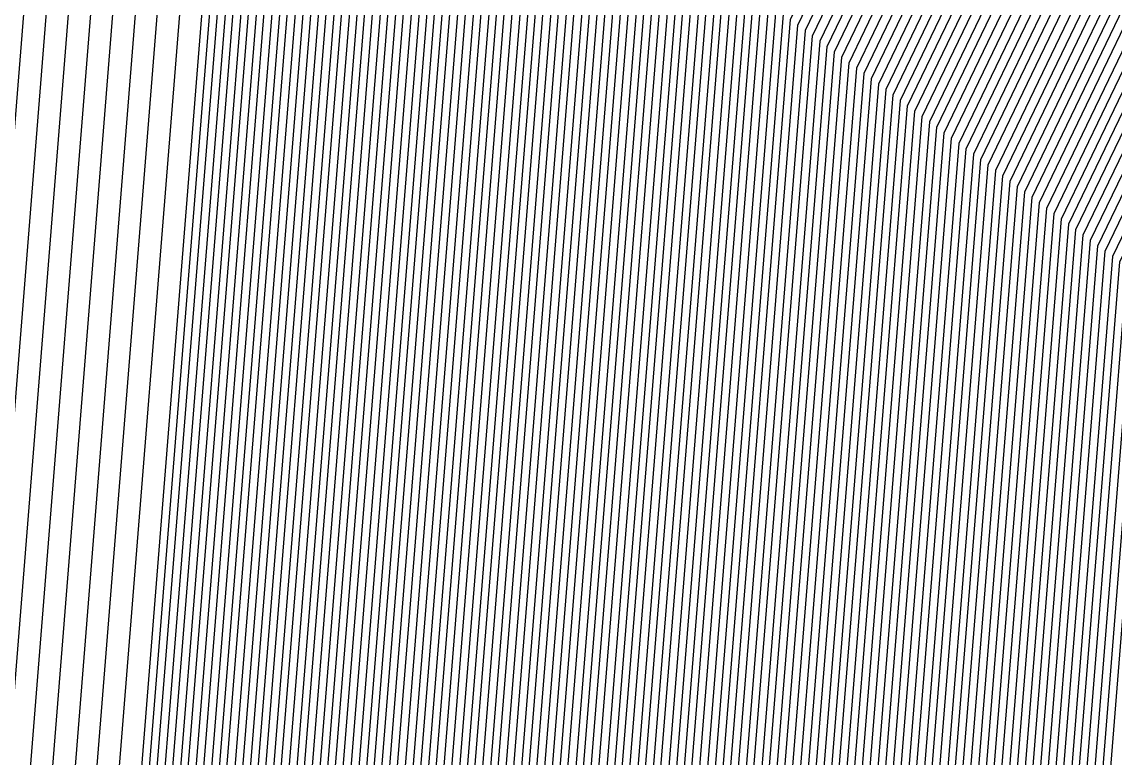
# Model space of a CAD drawing. Extents: x 7084 to 11035, y 13750 to 16729.
# Drawn here: x 8542.6 to 8625.9, y 15114.7 to 15170.8 of the extents above; entities that cross this region are included whole.
import ezdxf

# ---------------------------------------------------------------- set-up
doc = ezdxf.new("R2010")
doc.units = 0
doc.layers.add('Default', color=7, linetype='Continuous')

msp = doc.modelspace()

# ---------------------------------------------------------------- linework, layer by layer
at = {"layer": 'Default'}
for points in [[(8547.923, 15087.875), (8557.091, 15202.47), (8558.189, 15203.045), (8558.354, 15203.035), (8622.527, 15335.965), (8622.975, 15336.034), (8677.981, 15413.958), (8678.314, 15413.797), (8755.978, 15393.547), (8839.286, 15445.614), (8753.946, 15549.019), (8705.817, 15501.887), (8705.483, 15502.048), (8753.613, 15549.18), (8754.099, 15550.17), (8857.234, 15623.511), (9031.418, 15664.765), (9031.768, 15665.327), (9032.816, 15664.603), (9252.838, 15657.727), (9376.6, 15614.181), (9502.655, 15566.051), (9504.065, 15566.426), (9850.141, 15472.458)], [(8575.409, 14943.072), (8560.589, 15082.801), (8562.575, 15087.314), (8571.044, 15193.17), (8573.391, 15198.044), (8574.113, 15200.21), (8575.196, 15205.987), (8634.475, 15328.78), (8635.197, 15330.946), (8636.318, 15334.083), (8687.128, 15406.065), (8758.869, 15387.359), (8846.979, 15442.428), (8768.148, 15537.947), (8863.418, 15605.694), (9024.319, 15643.802), (9036.053, 15644.705), (9239.295, 15638.354), (9255.001, 15639.798), (9369.325, 15599.573), (9379.435, 15605.35), (9495.876, 15560.89), (9506.708, 15556.919), (9826.391, 15470.117)], [(8569.074, 15087.314), (8577.182, 15188.657), (8580.702, 15195.968), (8581.785, 15199.217), (8583.41, 15207.883), (8640.162, 15325.44), (8641.245, 15328.689), (8642.926, 15333.396), (8691.57, 15402.308), (8760.252, 15384.4), (8850.659, 15440.904), (8775.189, 15532.35), (8866.397, 15597.21), (9020.437, 15633.693), (9038.039, 15635.047), (9232.616, 15628.966), (9256.175, 15631.132), (9365.624, 15592.622), (9380.789, 15601.288), (9492.265, 15558.724), (9508.513, 15552.767), (9814.567, 15469.666)], [(8569.665, 15087.314), (8577.74, 15188.246), (8581.367, 15195.779), (8582.483, 15199.127), (8584.157, 15208.055), (8640.679, 15325.136), (8641.795, 15328.484), (8643.526, 15333.333), (8691.974, 15401.967), (8760.378, 15384.131), (8850.994, 15440.765), (8775.829, 15531.842), (8866.668, 15596.438), (9020.084, 15632.774), (9038.219, 15634.169), (9232.009, 15628.113), (9256.282, 15630.345), (9365.288, 15591.991), (9380.912, 15600.919), (9491.937, 15558.527), (9508.677, 15552.389), (9813.492, 15469.625)], [(8569.099, 15079.314), (8572.619, 15087.314), (8580.53, 15186.195), (8584.69, 15194.836), (8585.97, 15198.676), (8587.89, 15208.917), (8643.263, 15323.618), (8644.543, 15327.459), (8646.53, 15333.02), (8693.993, 15400.259), (8761.007, 15382.786), (8852.666, 15440.073), (8779.029, 15529.298), (8868.022, 15592.581), (9018.32, 15628.178), (9039.122, 15629.779), (9228.973, 15623.846), (9256.815, 15626.406), (9363.606, 15588.831), (9381.527, 15599.072), (9490.296, 15557.542), (9509.498, 15550.502), (9808.117, 15469.42)], [(8587.62, 15071.723), (8594.48, 15087.314), (8601.176, 15171.014), (8609.283, 15187.852), (8611.778, 15195.336), (8615.519, 15215.293), (8662.391, 15312.384), (8664.886, 15319.868), (8668.757, 15330.707), (8708.933, 15387.622), (8765.658, 15372.832), (8865.043, 15434.947), (8802.711, 15510.474), (8878.041, 15564.041), (9005.265, 15594.173), (9045.801, 15597.292), (9206.505, 15592.27), (9260.762, 15597.259), (9351.158, 15565.453), (9386.082, 15585.409), (9478.151, 15550.256), (9515.57, 15536.535), (9768.343, 15467.902)], [(8609.972, 14969.314), (8599.633, 15066.8), (8608.659, 15087.314), (8614.567, 15161.167), (8625.235, 15183.323), (8628.517, 15193.17), (8633.441, 15219.428), (8674.798, 15305.098), (8678.081, 15314.945), (8683.174, 15329.206), (8718.623, 15379.426), (8768.675, 15366.375), (8873.071, 15431.622), (8818.073, 15498.263), (8884.54, 15545.529), (8996.796, 15572.116), (9050.134, 15576.219), (9191.931, 15571.788), (9263.322, 15578.352), (9343.083, 15550.288), (9389.036, 15576.547), (9470.274, 15545.529), (9519.509, 15527.476), (9742.544, 15466.917)], [(8611.613, 15087.314), (8617.357, 15159.115), (8628.558, 15182.379), (8632.005, 15192.718), (8637.175, 15220.29), (8677.383, 15303.579), (8680.83, 15313.919), (8686.178, 15328.893), (8720.642, 15377.718), (8769.304, 15365.03), (8874.744, 15430.929), (8821.273, 15495.72), (8885.894, 15541.672), (8995.032, 15567.521), (9051.037, 15571.829), (9188.895, 15567.521), (9263.856, 15574.414), (9341.401, 15547.129), (9389.651, 15574.701), (9468.633, 15544.544), (9520.329, 15525.589), (9737.169, 15466.712)], [(8612.204, 15087.314), (8617.915, 15158.705), (8629.223, 15182.19), (8632.702, 15192.628), (8637.921, 15220.462), (8677.9, 15303.276), (8681.38, 15313.714), (8686.778, 15328.831), (8721.046, 15377.376), (8769.43, 15364.761), (8875.078, 15430.791), (8821.913, 15495.211), (8886.165, 15540.901), (8994.679, 15566.602), (9051.217, 15570.951), (9188.288, 15566.667), (9263.962, 15573.626), (9341.064, 15546.497), (9389.774, 15574.332), (9468.304, 15544.347), (9520.494, 15525.211), (9736.094, 15466.671)], [(8617.522, 15087.314), (8622.937, 15155.013), (8635.205, 15180.492), (8638.98, 15191.816), (8644.642, 15222.013), (8682.553, 15300.543), (8686.328, 15311.867), (8692.185, 15328.268), (8724.68, 15374.303), (8770.561, 15362.339), (8878.089, 15429.544), (8827.673, 15490.632), (8888.602, 15533.959), (8991.503, 15558.33), (9052.842, 15563.049), (9182.823, 15558.987), (9264.922, 15566.536), (9338.036, 15540.811), (9390.882, 15571.008), (9465.35, 15542.575), (9521.971, 15521.814), (9726.419, 15466.302)], [(8618.112, 15087.314), (8623.495, 15154.602), (8635.87, 15180.303), (8639.677, 15191.726), (8645.389, 15222.186), (8683.07, 15300.24), (8686.877, 15311.662), (8692.786, 15328.205), (8725.084, 15373.961), (8770.687, 15362.07), (8878.423, 15429.406), (8828.314, 15490.123), (8888.873, 15533.187), (8991.15, 15557.411), (9053.023, 15562.171), (9182.216, 15558.133), (9265.029, 15565.748), (9337.7, 15540.179), (9391.005, 15570.639), (9465.022, 15542.378), (9522.135, 15521.437), (9725.344, 15466.261)], [(8608.142, 15063.312), (8618.703, 15087.314), (8624.053, 15154.192), (8636.535, 15180.114), (8640.375, 15191.635), (8646.135, 15222.358), (8683.587, 15299.936), (8687.427, 15311.457), (8693.386, 15328.143), (8725.488, 15373.62), (8770.813, 15361.801), (8878.758, 15429.267), (8828.954, 15489.614), (8889.144, 15532.416), (8990.798, 15556.492), (9053.203, 15561.293), (9181.608, 15557.28), (9265.136, 15564.96), (9337.364, 15539.547), (9391.128, 15570.27), (9464.694, 15542.181), (9522.299, 15521.059), (9724.269, 15466.219)], [(8619.278, 14976.379), (8610.145, 15062.492), (8621.067, 15087.314), (8626.285, 15152.551), (8639.193, 15179.359), (8643.165, 15191.274), (8649.122, 15223.047), (8685.655, 15298.722), (8689.626, 15310.637), (8695.789, 15327.893), (8727.103, 15372.253), (8771.315, 15360.725), (8880.096, 15428.713), (8831.514, 15487.579), (8890.227, 15529.331), (8989.386, 15552.816), (9053.925, 15557.78), (9179.179, 15553.866), (9265.562, 15561.809), (9336.018, 15537.02), (9391.621, 15568.793), (9463.381, 15541.393), (9522.955, 15519.549), (9719.97, 15466.055)], [(9689.788, 14711.896), (9475.878, 14639.842), (9189.914, 14644.346), (9186.119, 14640.448), (9172.537, 14642.646), (9171.638, 14649.243), (8944.218, 14687.522), (8773.09, 14692.025), (8633.485, 14692.025), (8550.173, 14719.045), (8538.588, 14723.643), (8516.071, 14793.445), (8556.602, 14930.798), (8540.84, 15079.409), (8536.346, 15091.802), (8545.353, 15204.387), (8554.141, 15208.984), (8555.459, 15208.905), (8618.506, 15339.503)], [(8619.081, 15338.998), (8555.873, 15208.067), (8554.719, 15208.136), (8547.03, 15204.113), (8538, 15091.241), (8541.932, 15080.397), (8557.734, 14931.407), (8517.1, 14793.704), (8539.675, 14723.723), (8549.811, 14719.7), (8633.336, 14692.611), (8773.297, 14692.611), (8944.861, 14688.096), (9172.862, 14649.72), (9173.648, 14643.948), (9185.532, 14642.024), (9188.853, 14645.435)], [(8619.655, 15338.492), (8556.286, 15207.228), (8555.298, 15207.287), (8548.707, 15203.839), (8539.654, 15090.68), (8543.024, 15081.385), (8558.866, 14932.016), (8518.129, 14793.962), (8540.761, 14723.804), (8549.449, 14720.356), (8633.187, 14693.198), (8773.504, 14693.198), (8945.505, 14688.671), (9174.086, 14650.197), (9174.76, 14645.25), (9184.946, 14643.601), (9187.792, 14646.524), (9475.215, 14641.998), (9690.217, 14714.42)], [(8620.23, 15337.987), (8556.7, 15206.389), (8555.876, 15206.439), (8550.383, 15203.565), (8541.308, 15090.119), (8544.116, 15082.373), (8559.999, 14932.625), (8519.158, 14794.221), (8541.848, 14723.884), (8549.088, 14721.011), (8633.038, 14693.784), (8773.711, 14693.784), (8946.148, 14689.246), (9175.309, 14650.675), (9175.871, 14646.552), (9184.36, 14645.178)], [(9690.646, 14716.943), (9474.553, 14644.154), (9185.671, 14648.703), (9183.773, 14646.754), (9176.982, 14647.854), (9176.533, 14651.152), (8946.792, 14689.821), (8773.918, 14694.37), (8632.889, 14694.37), (8548.726, 14721.666), (8542.934, 14723.965), (8520.187, 14794.48), (8561.131, 14933.234), (8545.209, 15083.362), (8542.962, 15089.558), (8552.06, 15203.291), (8556.454, 15205.59), (8557.113, 15205.551), (8620.804, 15337.481)], [(8621.378, 15336.976), (8557.527, 15204.712), (8557.033, 15204.742), (8553.737, 15203.018), (8544.616, 15088.997), (8546.301, 15084.35), (8562.264, 14933.843), (8521.216, 14794.738), (8544.02, 14724.046), (8548.364, 14722.322), (8632.739, 14694.957), (8774.125, 14694.957), (8947.436, 14690.396), (9177.757, 14651.629), (9178.094, 14649.155), (9183.187, 14648.331), (9184.61, 14649.792), (9474.222, 14645.232), (9690.86, 14718.205)], [(9178.98, 14652.106), (8948.079, 14690.971), (8774.332, 14695.543), (8632.59, 14695.543), (8548.003, 14722.977), (8545.107, 14724.126), (8522.245, 14794.997), (8563.396, 14934.452), (8547.393, 15085.338), (8546.269, 15088.436), (8555.414, 15202.744), (8557.611, 15203.893), (8557.941, 15203.873), (8621.953, 15336.47)], [(8549.577, 15087.314), (8558.768, 15202.196), (8623.102, 15335.459), (8558.768, 15202.196)], [(8775.123, 14696.888), (8774.729, 14697.151), (8632.784, 14697.151), (8632.596, 14697.421), (8577.649, 14878.287), (8577.551, 14878.582), (8566.104, 14935.818), (8566.104, 14936.007), (8550.078, 15087.109), (8550.168, 15087.314), (8559.326, 15201.786), (8559.432, 15202.007), (8559.465, 15202.106), (8559.514, 15202.369), (8623.619, 15335.156)], [(8948.874, 14692.498), (8775.501, 14697.06), (8774.713, 14697.586), (8633.277, 14697.586), (8632.899, 14698.127), (8578.15, 14878.344), (8577.953, 14878.935), (8566.547, 14935.966), (8566.547, 14936.343), (8550.578, 15086.904), (8550.759, 15087.314), (8559.884, 15201.376), (8560.097, 15201.819), (8560.163, 15202.016), (8560.261, 15202.541), (8624.136, 15334.852)], [(8624.653, 15334.548), (8561.008, 15202.713), (8560.86, 15201.925), (8560.762, 15201.63), (8560.442, 15200.965), (8551.35, 15087.314), (8551.079, 15086.699), (8566.99, 14936.679), (8566.99, 14936.113), (8578.355, 14879.288), (8578.65, 14878.402), (8633.203, 14698.833), (8633.769, 14698.02), (8774.696, 14698.02), (8775.878, 14697.233), (8948.628, 14692.687), (8949.76, 14692.761), (9179.335, 14654.119)], [(8948.382, 14692.875), (8776.256, 14697.405), (8774.68, 14698.455), (8634.262, 14698.455), (8633.507, 14699.539), (8579.151, 14878.459), (8578.757, 14879.641), (8567.433, 14936.261), (8567.433, 14937.016), (8551.579, 15086.494), (8551.94, 15087.314), (8561, 15200.555), (8561.426, 15201.441), (8561.558, 15201.835), (8561.755, 15202.885), (8625.169, 15334.245)], [(8625.686, 15333.941), (8562.501, 15203.058), (8562.255, 15201.745), (8562.091, 15201.253), (8561.558, 15200.145), (8552.531, 15087.314), (8552.08, 15086.289), (8567.876, 14937.352), (8567.876, 14936.409), (8579.159, 14879.993), (8579.652, 14878.516), (8633.81, 14700.244), (8634.754, 14698.89), (8774.664, 14698.89), (8776.633, 14697.577), (8948.135, 14693.064), (8950.023, 14693.187)], [(8947.889, 14693.253), (8777.011, 14697.75), (8774.647, 14699.325), (8635.246, 14699.325), (8634.114, 14700.95), (8580.152, 14878.574), (8579.561, 14880.346), (8568.319, 14936.556), (8568.319, 14937.689), (8552.581, 15086.083), (8553.122, 15087.314), (8562.116, 15199.734), (8562.756, 15201.064), (8562.953, 15201.655), (8563.248, 15203.23), (8626.203, 15333.638)], [(8947.397, 14693.63), (8777.765, 14698.094), (8774.614, 14700.195), (8636.231, 14700.195), (8634.721, 14702.361), (8581.153, 14878.689), (8580.365, 14881.052), (8569.206, 14936.852), (8569.206, 14938.362), (8553.582, 15085.673), (8554.304, 15087.314), (8563.232, 15198.914), (8564.085, 15200.686), (8564.348, 15201.474), (8564.742, 15203.575), (8627.237, 15333.03)], [(8627.754, 15332.727), (8565.488, 15203.747), (8565.045, 15201.384), (8564.75, 15200.498), (8563.79, 15198.504), (8554.895, 15087.314), (8554.082, 15085.468), (8569.649, 14938.698), (8569.649, 14936.999), (8580.768, 14881.405), (8581.654, 14878.746), (8635.025, 14703.067), (8636.723, 14700.63), (8774.598, 14700.63), (8778.143, 14698.267), (8947.151, 14693.819), (8950.548, 14694.041)], [(8628.271, 15332.423), (8566.235, 15203.919), (8565.743, 15201.294), (8565.414, 15200.309), (8564.348, 15198.093), (8555.485, 15087.314), (8554.583, 15085.263), (8570.092, 14939.035), (8570.092, 14937.147), (8581.17, 14881.758), (8582.154, 14878.804), (8635.328, 14703.773), (8637.216, 14701.065), (8774.582, 14701.065), (8778.52, 14698.439), (8946.905, 14694.008)], [(8946.658, 14694.197), (8778.898, 14698.611), (8774.565, 14701.5), (8637.708, 14701.5), (8635.632, 14704.478), (8582.655, 14878.861), (8581.572, 14882.111), (8570.535, 14937.295), (8570.535, 14939.371), (8555.083, 15085.058), (8556.076, 15087.314), (8564.906, 15197.683), (8566.079, 15200.12), (8566.44, 15201.203), (8566.982, 15204.092), (8628.788, 15332.119)], [(8629.305, 15331.816), (8567.728, 15204.264), (8567.138, 15201.113), (8566.744, 15199.931), (8565.464, 15197.273), (8556.667, 15087.314), (8555.584, 15084.853), (8570.978, 14939.707), (8570.978, 14937.443), (8581.974, 14882.463), (8583.155, 14878.918), (8635.936, 14705.184), (8638.2, 14701.935), (8774.549, 14701.935), (8779.275, 14698.784), (8946.412, 14694.385)], [(8629.822, 15331.512), (8568.475, 15204.436), (8567.835, 15201.023), (8567.408, 15199.743), (8566.022, 15196.862), (8557.258, 15087.314), (8556.084, 15084.647), (8571.421, 14940.044), (8571.421, 14937.59), (8582.376, 14882.816), (8583.656, 14878.976), (8636.239, 14705.89), (8638.693, 14702.37)], [(8630.339, 15331.209), (8569.222, 15204.609), (8568.533, 15200.933), (8568.073, 15199.554), (8566.58, 15196.452), (8557.849, 15087.314), (8556.585, 15084.442), (8571.864, 14940.38), (8571.864, 14937.738), (8582.778, 14883.169), (8584.157, 14879.033), (8636.543, 14706.596), (8639.185, 14702.804), (8774.516, 14702.804), (8780.03, 14699.128), (8945.92, 14694.763), (8951.204, 14695.107), (9171.663, 14658.001), (9177.062, 14661.102), (9181.543, 14660.987), (9185.908, 14659.149), (9188.665, 14659.034)], [(8945.427, 14695.14), (8780.785, 14699.473), (8774.483, 14703.674), (8640.17, 14703.674), (8637.15, 14708.007), (8585.158, 14879.148), (8583.582, 14883.875), (8572.75, 14938.033), (8572.75, 14941.053), (8557.586, 15084.032), (8559.03, 15087.314), (8567.696, 15195.632), (8569.402, 15199.176), (8569.928, 15200.752), (8570.715, 15204.953), (8631.373, 15330.601)], [(8631.89, 15330.298), (8571.462, 15205.126), (8570.625, 15200.662), (8570.067, 15198.988), (8568.254, 15195.221), (8559.621, 15087.314), (8558.087, 15083.827), (8573.194, 14941.39), (8573.194, 14938.181), (8583.984, 14884.228), (8585.658, 14879.206), (8637.454, 14708.713), (8640.662, 14704.109), (8774.467, 14704.109), (8781.163, 14699.645), (8945.181, 14695.329)], [(8944.935, 14695.518), (8781.54, 14699.818), (8774.45, 14704.544), (8641.154, 14704.544), (8637.757, 14709.418), (8586.159, 14879.263), (8584.386, 14884.581), (8573.637, 14938.329), (8573.637, 14941.726), (8558.587, 15083.622), (8560.212, 15087.314), (8568.812, 15194.811), (8570.732, 15198.799), (8571.323, 15200.571), (8572.209, 15205.298), (8632.407, 15329.994)], [(8632.924, 15329.69), (8572.956, 15205.47), (8572.02, 15200.481), (8571.397, 15198.61), (8569.37, 15194.401), (8560.803, 15087.314), (8559.088, 15083.417), (8574.08, 14942.062), (8574.08, 14938.477), (8584.788, 14884.933), (8586.659, 14879.321), (8638.061, 14710.124), (8641.647, 14704.979), (8774.434, 14704.979), (8781.918, 14699.99), (8944.689, 14695.706)], [(8633.441, 15329.387), (8573.702, 15205.643), (8572.718, 15200.391), (8572.061, 15198.422), (8569.928, 15193.99), (8561.394, 15087.314), (8559.588, 15083.211), (8574.523, 14942.399), (8574.523, 14938.624), (8585.191, 14885.286), (8587.16, 14879.378), (8638.364, 14710.83), (8642.139, 14705.414), (8774.417, 14705.414), (8782.295, 14700.162), (8944.443, 14695.895), (8951.992, 14696.388), (9167.478, 14660.118)], [(8574.966, 14938.772), (8574.966, 14942.735), (8560.089, 15083.006), (8561.984, 15087.314), (8570.486, 15193.58), (8572.726, 15198.233), (8573.415, 15200.301), (8574.449, 15205.815), (8633.958, 15329.083)], [(8634.992, 15328.476), (8575.943, 15206.16), (8574.81, 15200.12), (8574.055, 15197.855), (8571.602, 15192.759), (8563.166, 15087.314), (8561.09, 15082.596), (8575.852, 14943.408), (8575.852, 14939.067), (8586.397, 14886.345), (8588.662, 14879.55), (8639.275, 14712.947), (8643.616, 14706.719), (8774.368, 14706.719), (8783.427, 14700.679), (8943.704, 14696.461)], [(8943.458, 14696.65), (8783.805, 14700.851), (8774.352, 14707.154), (8644.109, 14707.154), (8639.579, 14713.653), (8589.162, 14879.608), (8586.799, 14886.698), (8576.295, 14939.215), (8576.295, 14943.745), (8561.591, 15082.391), (8563.757, 15087.314), (8572.16, 15192.349), (8574.72, 15197.667), (8575.508, 15200.03), (8576.689, 15206.332), (8635.509, 15328.172)], [(8784.56, 14701.196), (8774.319, 14708.023), (8645.093, 14708.023), (8640.186, 14715.064), (8590.163, 14879.723), (8587.603, 14887.403), (8577.182, 14939.51), (8577.182, 14944.418), (8562.592, 15081.98), (8564.939, 15087.314), (8573.276, 15191.529), (8576.049, 15197.289), (8576.903, 15199.849), (8578.183, 15206.677), (8636.543, 15327.565)], [(8637.06, 15327.262), (8578.929, 15206.849), (8577.6, 15199.759), (8576.714, 15197.1), (8573.834, 15191.118), (8565.529, 15087.314), (8563.092, 15081.775), (8577.625, 14944.754), (8577.625, 14939.658), (8588.005, 14887.756), (8590.664, 14879.78), (8640.49, 14715.77), (8645.586, 14708.458), (8774.303, 14708.458), (8784.937, 14701.368), (8942.72, 14697.216)], [(8637.577, 15326.958), (8579.676, 15207.021), (8578.298, 15199.669), (8577.379, 15196.912), (8574.392, 15190.708), (8566.12, 15087.314), (8563.593, 15081.57), (8578.068, 14945.09), (8578.068, 14939.806), (8588.407, 14888.109), (8591.164, 14879.838), (8640.793, 14716.475), (8646.078, 14708.893), (8774.286, 14708.893), (8785.315, 14701.541), (8942.473, 14697.405), (8953.043, 14698.094), (9161.898, 14662.94)], [(8638.094, 15326.654), (8580.423, 15207.194), (8578.995, 15199.579), (8578.043, 15196.723), (8574.95, 15190.298), (8566.711, 15087.314), (8564.093, 15081.365), (8578.511, 14945.427), (8578.511, 14939.954), (8588.809, 14888.462), (8591.665, 14879.895), (8641.097, 14717.181), (8646.57, 14709.328), (8774.27, 14709.328), (8785.692, 14701.713), (8942.227, 14697.594)], [(8941.981, 14697.783), (8786.07, 14701.885), (8774.253, 14709.763), (8647.063, 14709.763), (8641.401, 14717.887), (8592.166, 14879.952), (8589.211, 14888.815), (8578.954, 14940.101), (8578.954, 14945.763), (8564.594, 15081.16), (8567.302, 15087.314), (8575.508, 15189.887), (8578.708, 15196.534), (8579.693, 15199.488), (8581.17, 15207.366), (8638.611, 15326.351)], [(8941.735, 14697.971), (8786.447, 14702.058), (8774.237, 14710.198), (8647.555, 14710.198), (8641.704, 14718.592), (8592.666, 14880.01), (8589.613, 14889.168), (8579.397, 14940.249), (8579.397, 14946.1), (8565.094, 15080.955), (8567.893, 15087.314), (8576.066, 15189.477), (8579.373, 15196.345), (8580.39, 15199.398), (8581.916, 15207.538), (8639.128, 15326.047)], [(8641.195, 15324.833), (8584.903, 15208.228), (8583.18, 15199.037), (8582.031, 15195.59), (8578.298, 15187.836), (8570.256, 15087.314), (8567.097, 15080.134), (8581.17, 14947.445), (8581.17, 14940.84), (8591.222, 14890.579), (8594.668, 14880.24), (8642.919, 14721.415), (8649.524, 14711.938), (8774.171, 14711.938), (8787.957, 14702.747), (8940.75, 14698.726)], [(8940.504, 14698.915), (8788.335, 14702.919), (8774.155, 14712.372), (8650.017, 14712.372), (8643.222, 14722.121), (8595.169, 14880.297), (8591.624, 14890.932), (8581.613, 14940.987), (8581.613, 14947.782), (8567.597, 15079.929), (8570.847, 15087.314), (8578.856, 15187.426), (8582.696, 15195.402), (8583.878, 15198.947), (8585.65, 15208.4), (8641.712, 15324.529)], [(8651.001, 14713.242), (8643.83, 14723.532), (8596.17, 14880.412), (8592.428, 14891.638), (8582.499, 14941.283), (8582.499, 14948.455), (8568.598, 15079.519), (8572.028, 15087.314), (8579.972, 15186.605), (8584.025, 15195.024), (8585.273, 15198.766), (8587.144, 15208.744), (8642.746, 15323.922)], [(8939.519, 14699.67), (8789.844, 14703.609), (8774.089, 14714.112), (8651.986, 14714.112), (8644.437, 14724.944), (8597.171, 14880.527), (8593.232, 14892.343), (8583.385, 14941.578), (8583.385, 14949.128), (8569.599, 15079.108), (8573.21, 15087.314), (8581.088, 15185.785), (8585.355, 15194.647), (8586.668, 15198.586), (8588.637, 15209.089), (8643.78, 15323.315)], [(8644.297, 15323.011), (8589.384, 15209.261), (8587.365, 15198.495), (8586.019, 15194.458), (8581.646, 15185.374), (8573.801, 15087.314), (8570.1, 15078.903), (8583.828, 14949.464), (8583.828, 14941.726), (8593.634, 14892.696), (8597.672, 14880.584), (8644.74, 14725.65), (8652.479, 14714.547), (8774.073, 14714.547), (8790.222, 14703.781), (8939.273, 14699.859), (8954.749, 14700.868), (9152.83, 14667.528)], [(8644.814, 15322.707), (8590.13, 15209.434), (8588.063, 15198.405), (8586.684, 15194.269), (8582.204, 15184.964), (8574.392, 15087.314), (8570.601, 15078.698), (8584.271, 14949.801), (8584.271, 14941.874), (8594.036, 14893.049), (8598.172, 14880.642), (8645.044, 14726.355), (8652.971, 14714.982), (8774.056, 14714.982), (8790.599, 14703.953), (8939.027, 14700.047), (8954.881, 14701.081)], [(8938.781, 14700.236), (8790.977, 14704.126), (8774.04, 14715.417), (8653.463, 14715.417), (8645.348, 14727.061), (8598.673, 14880.699), (8594.439, 14893.402), (8584.715, 14942.021), (8584.715, 14950.137), (8571.101, 15078.493), (8574.983, 15087.314), (8582.762, 15184.554), (8587.349, 15194.081), (8588.76, 15198.315), (8590.877, 15209.606), (8645.331, 15322.404)], [(8938.535, 14700.425), (8791.354, 14704.298), (8774.024, 14715.852), (8653.956, 14715.852), (8645.651, 14727.767), (8599.173, 14880.757), (8594.841, 14893.755), (8585.158, 14942.169), (8585.158, 14950.473), (8571.602, 15078.288), (8575.573, 15087.314), (8583.32, 15184.143), (8588.013, 15193.892), (8589.458, 15198.225), (8591.624, 15209.778), (8645.848, 15322.1)], [(8646.365, 15321.796), (8592.371, 15209.951), (8590.155, 15198.134), (8588.678, 15193.703), (8583.878, 15183.733), (8576.164, 15087.314), (8572.102, 15078.083), (8585.601, 14950.81), (8585.601, 14942.317), (8595.243, 14894.108), (8599.674, 14880.814), (8645.955, 14728.472), (8654.448, 14716.287), (8774.007, 14716.287), (8791.732, 14704.47), (8938.288, 14700.614), (8955.275, 14701.721), (9150.04, 14668.939)], [(8586.044, 14942.465), (8586.044, 14951.146), (8572.603, 15077.878), (8576.755, 15087.314), (8584.436, 15183.323), (8589.343, 15193.514), (8590.853, 15198.044), (8593.117, 15210.123), (8646.882, 15321.493)], [(8647.399, 15321.189), (8593.864, 15210.295), (8591.55, 15197.954), (8590.007, 15193.326), (8584.994, 15182.912), (8577.346, 15087.314), (8573.103, 15077.672), (8586.487, 14951.483), (8586.487, 14942.612), (8596.047, 14894.813), (8600.675, 14880.929), (8646.562, 14729.884), (8655.433, 14717.156), (8773.974, 14717.156), (8792.487, 14704.815)], [(8792.864, 14704.987), (8773.958, 14717.591), (8655.925, 14717.591), (8646.866, 14730.589), (8601.176, 14880.986), (8596.449, 14895.166), (8586.93, 14942.76), (8586.93, 14951.819), (8573.604, 15077.467), (8577.937, 15087.314), (8585.552, 15182.502), (8590.672, 15193.137), (8592.248, 15197.864), (8594.611, 15210.468), (8647.916, 15320.886)], [(8648.433, 15320.582), (8595.358, 15210.64), (8592.945, 15197.773), (8591.337, 15192.948), (8586.11, 15182.092), (8578.527, 15087.314), (8574.104, 15077.262), (8587.373, 14952.156), (8587.373, 14942.908), (8596.851, 14895.519), (8601.676, 14881.044), (8647.169, 14731.295), (8656.417, 14718.026), (8773.942, 14718.026), (8793.242, 14705.16), (8937.304, 14701.368), (8955.8, 14702.575)], [(8793.619, 14705.332), (8773.925, 14718.461), (8656.91, 14718.461), (8647.473, 14732.001), (8602.177, 14881.101), (8597.253, 14895.872), (8587.816, 14943.055), (8587.816, 14952.492), (8574.605, 15077.057), (8579.118, 15087.314), (8586.668, 15181.682), (8592.001, 15192.759), (8593.643, 15197.683), (8596.104, 15210.812), (8648.95, 15320.278)], [(8793.997, 14705.504), (8773.909, 14718.896), (8657.402, 14718.896), (8647.777, 14732.707), (8602.677, 14881.159), (8597.655, 14896.225), (8588.26, 14943.203), (8588.26, 14952.829), (8575.106, 15076.852), (8579.709, 15087.314), (8587.226, 15181.271), (8592.666, 15192.571), (8594.34, 15197.593), (8596.851, 15210.985), (8649.467, 15319.975)], [(8794.374, 14705.676), (8773.892, 14719.331), (8657.894, 14719.331), (8648.08, 14733.412), (8603.178, 14881.216), (8598.057, 14896.577), (8588.703, 14943.351), (8588.703, 14953.165), (8575.606, 15076.647), (8580.3, 15087.314), (8587.784, 15180.861), (8593.331, 15192.382), (8595.038, 15197.502), (8597.598, 15211.157), (8649.984, 15319.671)], [(9198.389, 14676.111), (9181.863, 14683.069), (9164.901, 14683.504), (9144.46, 14671.762), (8956.325, 14703.428), (8936.319, 14702.123), (8794.752, 14705.849), (8773.876, 14719.766), (8658.387, 14719.766), (8648.384, 14734.118), (8603.678, 14881.274), (8598.459, 14896.93), (8589.146, 14943.498), (8589.146, 14953.501), (8576.107, 15076.442), (8580.891, 15087.314), (8588.342, 15180.451), (8593.995, 15192.193), (8595.735, 15197.412), (8598.345, 15211.329), (8650.501, 15319.368)], [(8795.129, 14706.021), (8773.859, 14720.201), (8658.879, 14720.201), (8648.687, 14734.824), (8604.179, 14881.331), (8598.861, 14897.283), (8589.589, 14943.646), (8589.589, 14953.838), (8576.607, 15076.236), (8581.482, 15087.314), (8588.9, 15180.04), (8594.66, 15192.005), (8596.433, 15197.322), (8599.091, 15211.502), (8651.018, 15319.064)], [(9199.029, 14676.981), (9181.879, 14684.202), (9164.278, 14684.653), (9143.065, 14672.467), (8956.587, 14703.855), (8935.827, 14702.501), (8795.507, 14706.193), (8773.843, 14720.636), (8659.371, 14720.636), (8648.991, 14735.529), (8604.679, 14881.388), (8599.264, 14897.636), (8590.032, 14943.794), (8590.032, 14954.174), (8577.108, 15076.031), (8582.072, 15087.314), (8589.458, 15179.63), (8595.325, 15191.816), (8597.13, 15197.232), (8599.838, 15211.674), (8651.535, 15318.76)], [(8796.261, 14706.538), (8773.81, 14721.506), (8660.356, 14721.506), (8649.598, 14736.941), (8605.681, 14881.503), (8600.068, 14898.342), (8590.918, 14944.089), (8590.918, 14954.847), (8578.109, 15075.621), (8583.254, 15087.314), (8590.574, 15178.81), (8596.654, 15191.438), (8598.525, 15197.051), (8601.331, 15212.019), (8652.569, 15318.153)], [(8796.639, 14706.71), (8773.794, 14721.941), (8660.848, 14721.941), (8649.902, 14737.646), (8606.181, 14881.561), (8600.47, 14898.695), (8591.361, 14944.237), (8591.361, 14955.184), (8578.609, 15075.416), (8583.845, 15087.314), (8591.132, 15178.399), (8597.319, 15191.25), (8599.223, 15196.961), (8602.078, 15212.191), (8653.086, 15317.849)], [(8797.016, 14706.883), (8773.777, 14722.375), (8661.341, 14722.375), (8650.205, 14738.352), (8606.682, 14881.618), (8600.872, 14899.047), (8591.804, 14944.385), (8591.804, 14955.52), (8579.11, 15075.211), (8584.436, 15087.314), (8591.69, 15177.989), (8597.983, 15191.061), (8599.92, 15196.871), (8602.825, 15212.363), (8653.603, 15317.546)], [(8654.12, 15317.242), (8603.572, 15212.536), (8600.618, 15196.78), (8598.648, 15190.872), (8592.248, 15177.579), (8585.026, 15087.314), (8579.611, 15075.006), (8592.248, 14955.856), (8592.248, 14944.532), (8601.274, 14899.4), (8607.182, 14881.676), (8650.509, 14739.058), (8661.833, 14722.81), (8773.761, 14722.81), (8797.394, 14707.055), (8934.596, 14703.445)], [(8798.149, 14707.4), (8773.728, 14723.68), (8662.818, 14723.68), (8651.116, 14740.469), (8608.183, 14881.791), (8602.078, 14900.106), (8593.134, 14944.828), (8593.134, 14956.529), (8580.612, 15074.595), (8586.208, 15087.314), (8593.364, 15176.758), (8599.977, 15190.495), (8602.013, 15196.6), (8605.065, 15212.88), (8655.154, 15316.635)], [(8798.526, 14707.572), (8773.712, 14724.115), (8663.31, 14724.115), (8651.42, 14741.175), (8608.684, 14881.848), (8602.48, 14900.459), (8593.577, 14944.976), (8593.577, 14956.866), (8581.112, 15074.39), (8586.799, 15087.314), (8593.922, 15176.348), (8600.642, 15190.306), (8602.71, 15196.51), (8605.812, 15213.053), (8655.671, 15316.331)], [(8656.188, 15316.028), (8606.559, 15213.225), (8603.408, 15196.419), (8601.307, 15190.117), (8594.48, 15175.937), (8587.39, 15087.314), (8581.613, 15074.185), (8594.02, 14957.202), (8594.02, 14945.123), (8602.882, 14900.812), (8609.184, 14881.905), (8651.724, 14741.881), (8663.803, 14724.55), (8773.695, 14724.55), (8798.904, 14707.744)], [(8799.281, 14707.917), (8773.679, 14724.985), (8664.295, 14724.985), (8652.027, 14742.586), (8609.685, 14881.963), (8603.284, 14901.165), (8594.463, 14945.271), (8594.463, 14957.539), (8582.113, 15073.98), (8587.981, 15087.314), (8595.038, 15175.527), (8601.972, 15189.928), (8604.105, 15196.329), (8607.305, 15213.397), (8656.705, 15315.724)], [(8657.222, 15315.421), (8608.052, 15213.57), (8604.803, 15196.239), (8602.636, 15189.74), (8595.596, 15175.117), (8588.571, 15087.314), (8582.614, 15073.775), (8594.906, 14957.875), (8594.906, 14945.419), (8603.687, 14901.517), (8610.186, 14882.02), (8652.331, 14743.292), (8664.787, 14725.42), (8773.663, 14725.42), (8799.659, 14708.089), (8933.119, 14704.577), (8958.032, 14706.202), (9135.393, 14676.349)], [(8800.036, 14708.261), (8773.646, 14725.855), (8665.28, 14725.855), (8652.634, 14743.998), (8610.686, 14882.078), (8604.089, 14901.87), (8595.349, 14945.566), (8595.349, 14958.212), (8583.115, 15073.569), (8589.162, 15087.314), (8596.154, 15174.707), (8603.301, 15189.551), (8605.5, 15196.148), (8608.799, 15213.742), (8657.738, 15315.117)], [(8658.255, 15314.813), (8609.546, 15213.914), (8606.198, 15196.058), (8603.966, 15189.362), (8596.712, 15174.296), (8589.753, 15087.314), (8583.615, 15073.364), (8595.792, 14958.548), (8595.792, 14945.714), (8604.491, 14902.223), (8611.187, 14882.135), (8652.938, 14744.704), (8665.772, 14726.29), (8773.63, 14726.29), (8800.414, 14708.434)], [(8658.772, 15314.51), (8610.292, 15214.086), (8606.895, 15195.968), (8604.63, 15189.174), (8597.27, 15173.886), (8590.344, 15087.314), (8584.116, 15073.159), (8596.236, 14958.884), (8596.236, 14945.862), (8604.893, 14902.576), (8611.687, 14882.193), (8653.242, 14745.409), (8666.264, 14726.725), (8773.613, 14726.725), (8800.791, 14708.606), (8932.38, 14705.143), (8958.426, 14706.842), (9133.3, 14677.407), (9159.912, 14692.695), (9181.994, 14692.129), (9203.51, 14683.069)], [(8801.546, 14708.951), (8773.58, 14727.594), (8667.249, 14727.594), (8653.849, 14746.821), (8612.688, 14882.307), (8605.697, 14903.282), (8597.122, 14946.157), (8597.122, 14959.557), (8585.117, 15072.749), (8591.525, 15087.314), (8598.386, 15173.065), (8605.96, 15188.796), (8608.29, 15195.787), (8611.786, 15214.431), (8659.806, 15313.902)], [(8801.923, 14709.123), (8773.564, 14728.029), (8667.741, 14728.029), (8654.153, 14747.526), (8613.189, 14882.365), (8606.099, 14903.635), (8597.565, 14946.305), (8597.565, 14959.894), (8585.617, 15072.544), (8592.116, 15087.314), (8598.944, 15172.655), (8606.624, 15188.607), (8608.988, 15195.697), (8612.532, 15214.603), (8660.323, 15313.599)], [(8661.357, 15312.992), (8614.026, 15214.948), (8610.383, 15195.517), (8607.954, 15188.23), (8600.06, 15171.835), (8593.298, 15087.314), (8586.618, 15072.133), (8598.451, 14960.567), (8598.451, 14946.6), (8606.903, 14904.34), (8614.19, 14882.48), (8654.76, 14748.938), (8668.726, 14728.899), (8773.531, 14728.899), (8802.678, 14709.468), (8931.149, 14706.087), (8959.082, 14707.909), (9129.813, 14679.172), (9158.353, 14695.567), (9182.035, 14694.96), (9205.11, 14685.244), (9219.683, 14684.637)], [(8661.874, 15312.688), (8614.773, 15215.12), (8611.08, 15195.426), (8608.618, 15188.041), (8600.618, 15171.424), (8593.889, 15087.314), (8587.119, 15071.928), (8598.894, 14960.903), (8598.894, 14946.748)], [(8803.811, 14709.985), (8773.482, 14730.204), (8670.203, 14730.204), (8655.671, 14751.055), (8615.692, 14882.652), (8608.109, 14905.399), (8599.781, 14947.043), (8599.781, 14961.576), (8588.12, 15071.518), (8595.07, 15087.314), (8601.734, 15170.604), (8609.948, 15187.664), (8612.475, 15195.246), (8616.266, 15215.465), (8662.908, 15312.081)], [(8663.425, 15311.777), (8617.013, 15215.637), (8613.173, 15195.156), (8610.612, 15187.475), (8602.292, 15170.193), (8595.661, 15087.314), (8588.621, 15071.313), (8600.224, 14961.912), (8600.224, 14947.191), (8608.512, 14905.752), (8616.192, 14882.71), (8655.974, 14751.761), (8670.696, 14730.639), (8773.466, 14730.639), (8804.188, 14710.157), (8930.165, 14706.842), (8959.607, 14708.762)], [(8804.566, 14710.329), (8773.449, 14731.074), (8671.188, 14731.074), (8656.278, 14752.466), (8616.693, 14882.767), (8608.914, 14906.104), (8600.667, 14947.339), (8600.667, 14962.249), (8589.121, 15071.108), (8596.252, 15087.314), (8602.85, 15169.783), (8611.277, 15187.286), (8613.87, 15195.065), (8617.76, 15215.81), (8663.942, 15311.474)], [(8664.459, 15311.17), (8618.506, 15215.982), (8614.567, 15194.975), (8611.942, 15187.097), (8603.408, 15169.373), (8596.843, 15087.314), (8589.622, 15070.903), (8601.11, 14962.585), (8601.11, 14947.487), (8609.316, 14906.457), (8617.193, 14882.824), (8656.581, 14753.172), (8671.68, 14731.509), (8773.433, 14731.509), (8804.943, 14710.502)], [(9463.922, 14692.998), (9430.689, 14684.358), (9223.302, 14687.624), (9207.35, 14688.288), (9182.092, 14698.923), (9156.17, 14699.588), (9124.931, 14681.642), (8960.001, 14709.402), (8929.426, 14707.408), (8805.321, 14710.674), (8773.416, 14731.943), (8672.173, 14731.943), (8656.885, 14753.878), (8617.694, 14882.882), (8609.718, 14906.81), (8601.553, 14947.634), (8601.553, 14962.922), (8590.122, 15070.697), (8597.434, 15087.314), (8603.966, 15168.963), (8612.606, 15186.909), (8615.265, 15194.885), (8619.253, 15216.154), (8664.976, 15310.866)], [(8805.698, 14710.846), (8773.4, 14732.378), (8672.665, 14732.378), (8657.189, 14754.583), (8618.194, 14882.939), (8610.12, 14907.163), (8601.996, 14947.782), (8601.996, 14963.258), (8590.623, 15070.492), (8598.025, 15087.314), (8604.524, 15168.552), (8613.271, 15186.72), (8615.962, 15194.795), (8620, 15216.327), (8665.493, 15310.563)], [(8806.076, 14711.018), (8773.384, 14732.813), (8673.157, 14732.813), (8657.492, 14755.289), (8618.695, 14882.997), (8610.522, 14907.516), (8602.439, 14947.93), (8602.439, 14963.595), (8591.123, 15070.287), (8598.615, 15087.314), (8605.082, 15168.142), (8613.936, 15186.531), (8616.66, 15194.704), (8620.746, 15216.499), (8666.01, 15310.259)], [(8667.561, 15309.348), (8622.987, 15217.016), (8618.752, 15194.433), (8615.93, 15185.965), (8606.756, 15166.911), (8600.388, 15087.314), (8592.625, 15069.672), (8603.769, 14964.604), (8603.769, 14948.373), (8611.728, 14908.574), (8620.197, 14883.169), (8658.403, 14757.406), (8674.634, 14734.118), (8773.334, 14734.118), (8807.208, 14711.535)], [(8668.078, 15309.045), (8623.733, 15217.188), (8619.45, 15194.343), (8616.594, 15185.776), (8607.314, 15166.501), (8600.979, 15087.314), (8593.126, 15069.467), (8604.212, 14964.94), (8604.212, 14948.52), (8612.13, 14908.927), (8620.697, 14883.227), (8658.707, 14758.112), (8675.127, 14734.553), (8773.318, 14734.553), (8807.586, 14711.708), (8927.949, 14708.54), (8960.789, 14710.682)], [(8668.595, 15308.741), (8624.48, 15217.361), (8620.147, 15194.253), (8617.259, 15185.588), (8607.872, 15166.09), (8601.569, 15087.314), (8593.626, 15069.261), (8604.655, 14965.277), (8604.655, 14948.668), (8612.532, 14909.28), (8621.198, 14883.284), (8659.01, 14758.818), (8675.619, 14734.988), (8773.301, 14734.988), (8807.963, 14711.88), (8927.703, 14708.729), (8960.92, 14710.895), (9120.048, 14684.112)], [(8669.112, 15308.437), (8625.227, 15217.533), (8620.845, 15194.163), (8617.924, 15185.399), (8608.43, 15165.68), (8602.16, 15087.314), (8594.127, 15069.056), (8605.098, 14965.613), (8605.098, 14948.816), (8612.935, 14909.633), (8621.698, 14883.341), (8659.314, 14759.523), (8676.111, 14735.423), (8773.285, 14735.423), (8808.34, 14712.052), (8927.457, 14708.918), (8961.051, 14711.109), (9119.351, 14684.464)], [(8808.718, 14712.225), (8773.269, 14735.858), (8676.604, 14735.858), (8659.618, 14760.229), (8622.199, 14883.399), (8613.337, 14909.986), (8605.541, 14948.964), (8605.541, 14965.95), (8594.627, 15068.851), (8602.751, 15087.314), (8608.988, 15165.27), (8618.588, 15185.21), (8621.542, 15194.072), (8625.974, 15217.705), (8669.629, 15308.134)], [(8670.146, 15307.83), (8626.72, 15217.878), (8622.24, 15193.982), (8619.253, 15185.021), (8609.546, 15164.86), (8603.342, 15087.314), (8595.128, 15068.646), (8605.984, 14966.286), (8605.984, 14949.111), (8613.739, 14910.339), (8622.7, 14883.456), (8659.921, 14760.935), (8677.096, 14736.293), (8773.252, 14736.293), (8809.095, 14712.397), (8926.964, 14709.295), (8961.314, 14711.536), (9117.956, 14685.17)], [(8809.473, 14712.569), (8773.236, 14736.727), (8677.588, 14736.727), (8660.225, 14761.64), (8623.2, 14883.514), (8614.141, 14910.692), (8606.427, 14949.259), (8606.427, 14966.623), (8595.628, 15068.441), (8603.933, 15087.314), (8610.104, 15164.449), (8619.918, 15184.833), (8622.937, 15193.892), (8627.467, 15218.05), (8670.663, 15307.526)], [(8809.85, 14712.742), (8773.219, 14737.162), (8678.081, 14737.162), (8660.528, 14762.346), (8623.701, 14883.571), (8614.543, 14911.044), (8606.87, 14949.407), (8606.87, 14966.959), (8596.129, 15068.236), (8604.524, 15087.314), (8610.662, 15164.039), (8620.582, 15184.644), (8623.635, 15193.802), (8628.214, 15218.222), (8671.18, 15307.223)], [(8810.228, 14712.914), (8773.203, 14737.597), (8678.573, 14737.597), (8660.832, 14763.052), (8624.201, 14883.629), (8614.945, 14911.397), (8607.314, 14949.554), (8607.314, 14967.295), (8596.63, 15068.031), (8605.114, 15087.314), (8611.219, 15163.629), (8621.247, 15184.455), (8624.332, 15193.711), (8628.961, 15218.395), (8671.697, 15306.919)], [(8672.214, 15306.616), (8629.707, 15218.567), (8625.03, 15193.621), (8621.912, 15184.266), (8611.777, 15163.218), (8605.705, 15087.314), (8597.13, 15067.825), (8607.757, 14967.632), (8607.757, 14949.702), (8615.347, 14911.75), (8624.702, 14883.686), (8661.136, 14763.758), (8679.065, 14738.032)], [(8810.983, 14713.259), (8773.17, 14738.467), (8679.558, 14738.467), (8661.439, 14764.463), (8625.202, 14883.744), (8615.749, 14912.103), (8608.2, 14949.85), (8608.2, 14967.968), (8597.631, 15067.62), (8606.296, 15087.314), (8612.335, 15162.808), (8622.576, 15184.078), (8625.727, 15193.531), (8630.454, 15218.739), (8672.731, 15306.312)], [(8811.36, 14713.431), (8773.154, 14738.902), (8680.05, 14738.902), (8661.743, 14765.169), (8625.703, 14883.801), (8616.151, 14912.456), (8608.643, 14949.998), (8608.643, 14968.305), (8598.131, 15067.415), (8606.887, 15087.314), (8612.893, 15162.398), (8623.241, 15183.889), (8626.425, 15193.441), (8631.201, 15218.912), (8673.248, 15306.008)], [(8811.738, 14713.603), (8773.137, 14739.337), (8680.543, 14739.337), (8662.047, 14765.875), (8626.203, 14883.858), (8616.553, 14912.809), (8609.086, 14950.145), (8609.086, 14968.641), (8598.632, 15067.21), (8607.478, 15087.314), (8613.451, 15161.988), (8623.906, 15183.7), (8627.122, 15193.35), (8631.947, 15219.084), (8673.765, 15305.705)], [(8675.315, 15304.794), (8634.188, 15219.601), (8629.215, 15193.08), (8625.9, 15183.134), (8615.125, 15160.757), (8609.25, 15087.314), (8600.133, 15066.595), (8610.415, 14969.651), (8610.415, 14950.588), (8617.76, 14913.867), (8627.705, 14884.031), (8662.957, 14767.992), (8682.02, 14740.642), (8773.088, 14740.642), (8812.87, 14714.12)], [(8813.248, 14714.293), (8773.072, 14741.077), (8682.512, 14741.077), (8663.261, 14768.697), (8628.206, 14884.088), (8618.162, 14914.22), (8610.858, 14950.736), (8610.858, 14969.987), (8600.634, 15066.389), (8609.841, 15087.314), (8615.683, 15160.346), (8626.564, 15182.945), (8629.912, 15192.989), (8634.934, 15219.773), (8675.832, 15304.49)], [(8628.706, 14884.146), (8618.564, 14914.573), (8611.302, 14950.884), (8611.302, 14970.323), (8601.135, 15066.184), (8610.432, 15087.314), (8616.241, 15159.936), (8627.229, 15182.757), (8630.61, 15192.899), (8635.681, 15219.945), (8676.349, 15304.187)], [(8676.866, 15303.883), (8636.428, 15220.118), (8631.307, 15192.809), (8627.894, 15182.568), (8616.799, 15159.526), (8611.023, 15087.314), (8601.635, 15065.979), (8611.745, 14970.66), (8611.745, 14951.031), (8618.966, 14914.926), (8629.207, 14884.203), (8663.868, 14770.109), (8683.497, 14741.946), (8773.039, 14741.946), (8814.003, 14714.637)], [(8815.135, 14715.154), (8772.99, 14743.251), (8684.974, 14743.251), (8664.779, 14772.226), (8630.708, 14884.375), (8620.172, 14915.984), (8613.074, 14951.475), (8613.074, 14971.669), (8603.137, 15065.364), (8612.795, 15087.314), (8618.473, 15158.295), (8629.888, 15182.002), (8633.4, 15192.538), (8638.668, 15220.635), (8678.417, 15302.972)], [(8815.512, 14715.327), (8772.973, 14743.686), (8685.466, 14743.686), (8665.083, 14772.932), (8631.209, 14884.433), (8620.574, 14916.337), (8613.517, 14951.622), (8613.517, 14972.006), (8603.637, 15065.158), (8613.386, 15087.314), (8619.031, 15157.885), (8630.552, 15181.813), (8634.097, 15192.448), (8639.415, 15220.807), (8678.934, 15302.669)], [(8815.89, 14715.499), (8772.957, 14744.121), (8685.958, 14744.121), (8665.386, 14773.637), (8631.71, 14884.49), (8620.976, 14916.69), (8613.96, 14951.77), (8613.96, 14972.342), (8604.138, 15064.953), (8613.977, 15087.314), (8619.589, 15157.474), (8631.217, 15181.624), (8634.795, 15192.357), (8640.162, 15220.979), (8679.451, 15302.365)], [(9182.33, 14715.343), (9147.127, 14716.246), (9104.703, 14691.874), (8963.809, 14715.589), (8922.287, 14712.881), (8816.267, 14715.671), (8772.94, 14744.556), (8686.451, 14744.556), (8665.69, 14774.343), (8632.21, 14884.548), (8621.378, 14917.043), (8614.403, 14951.918), (8614.403, 14972.678), (8604.638, 15064.748), (8614.568, 15087.314), (8620.147, 15157.064), (8631.882, 15181.435), (8635.492, 15192.267), (8640.908, 15221.152), (8679.968, 15302.061)], [(9216.951, 14701.336), (9182.339, 14715.909), (9146.816, 14716.82), (9104.006, 14692.227), (8963.94, 14715.803), (8922.041, 14713.07), (8816.645, 14715.844), (8772.924, 14744.991), (8686.943, 14744.991), (8665.994, 14775.049), (8632.711, 14884.605), (8621.78, 14917.396), (8614.846, 14952.065), (8614.846, 14973.015), (8605.139, 15064.543), (8615.158, 15087.314), (8620.705, 15156.654), (8632.547, 15181.247), (8636.19, 15192.177), (8641.655, 15221.324), (8680.485, 15301.758)], [(8817.022, 14716.016), (8772.908, 14745.426), (8687.435, 14745.426), (8666.297, 14775.754), (8633.211, 14884.663), (8622.183, 14917.749), (8615.29, 14952.213), (8615.29, 14973.351), (8605.64, 15064.338), (8615.749, 15087.314), (8621.263, 15156.243), (8633.211, 15181.058), (8636.887, 15192.087), (8642.402, 15221.496), (8681.002, 15301.454)], [(8817.4, 14716.188), (8772.891, 14745.861), (8687.928, 14745.861), (8666.601, 14776.46), (8633.712, 14884.72), (8622.585, 14918.101), (8615.733, 14952.361), (8615.733, 14973.688), (8606.14, 15064.133), (8616.34, 15087.314), (8621.821, 15155.833), (8633.876, 15180.869), (8637.585, 15191.996), (8643.148, 15221.669), (8681.519, 15301.151)], [(8682.036, 15300.847), (8643.895, 15221.841), (8638.282, 15191.906), (8634.541, 15180.68), (8622.379, 15155.423), (8616.931, 15087.314), (8606.641, 15063.928), (8616.176, 14974.024), (8616.176, 14952.509), (8622.987, 14918.454), (8634.212, 14884.777), (8666.904, 14777.166), (8688.42, 14746.295), (8772.875, 14746.295), (8817.777, 14716.361)], [(8819.287, 14717.05), (8772.809, 14748.035), (8690.39, 14748.035), (8668.119, 14779.989), (8636.215, 14885.007), (8624.595, 14919.866), (8617.948, 14953.099), (8617.948, 14975.37), (8608.643, 15063.107), (8619.294, 15087.314), (8624.611, 15153.782), (8637.199, 15179.926), (8641.072, 15191.545), (8646.882, 15222.53), (8684.104, 15299.632)], [(8819.665, 14717.222), (8772.793, 14748.47), (8690.882, 14748.47), (8668.422, 14780.694), (8636.715, 14885.065), (8624.997, 14920.219), (8618.391, 14953.247), (8618.391, 14975.706), (8609.143, 15062.902), (8619.885, 15087.314), (8625.169, 15153.371), (8637.864, 15179.737), (8641.77, 15191.455), (8647.629, 15222.703), (8684.621, 15299.329)], [(8685.138, 15299.025), (8648.376, 15222.875), (8642.467, 15191.364), (8638.529, 15179.548), (8625.727, 15152.961), (8620.476, 15087.314), (8609.644, 15062.697), (8618.835, 14976.043), (8618.835, 14953.395), (8625.399, 14920.571), (8637.216, 14885.122), (8668.726, 14781.4), (8691.374, 14748.905), (8772.776, 14748.905), (8820.042, 14717.394)], [(8820.797, 14717.739), (8772.744, 14749.775), (8692.359, 14749.775), (8669.333, 14782.811), (8638.217, 14885.237), (8626.203, 14921.277), (8619.721, 14953.69), (8619.721, 14976.716), (8610.645, 15062.286), (8621.657, 15087.314), (8626.843, 15152.141), (8639.858, 15179.171), (8643.862, 15191.184), (8649.869, 15223.22), (8686.172, 15298.418)], [(8686.689, 15298.114), (8650.616, 15223.392), (8644.56, 15191.094), (8640.523, 15178.982), (8627.401, 15151.73), (8622.248, 15087.314), (8611.146, 15062.081), (8620.164, 14977.052), (8620.164, 14953.838), (8626.605, 14921.63), (8638.717, 14885.294), (8669.637, 14783.517), (8692.851, 14750.21), (8772.727, 14750.21), (8821.174, 14717.911)], [(8687.206, 15297.811), (8651.363, 15223.564), (8645.257, 15191.003), (8641.187, 15178.793), (8627.959, 15151.32), (8622.839, 15087.314), (8611.646, 15061.876), (8620.607, 14977.389), (8620.607, 14953.986), (8627.008, 14921.983), (8639.218, 14885.352), (8669.941, 14784.223), (8693.344, 14750.645), (8772.711, 14750.645), (8821.552, 14718.084)], [(8687.723, 15297.507), (8652.109, 15223.737), (8645.955, 15190.913), (8641.852, 15178.604), (8628.517, 15150.91), (8623.43, 15087.314), (8612.147, 15061.671), (8621.05, 14977.725), (8621.05, 14954.133)], [(8632.694, 15219.256), (8627.82, 15193.26), (8624.57, 15183.511), (8614.009, 15161.577), (8608.068, 15087.314), (8599.132, 15067.005), (8609.529, 14968.978), (8609.529, 14950.293), (8616.955, 14913.161), (8626.704, 14883.916), (8662.35, 14766.58), (8681.035, 14739.772), (8773.121, 14739.772), (8812.115, 14713.776)], [(8613.279, 15214.776), (8609.685, 15195.607), (8607.289, 15188.419), (8599.502, 15172.245), (8592.707, 15087.314), (8586.118, 15072.339), (8598.008, 14960.23), (8598.008, 14946.453), (8606.501, 14903.987), (8613.689, 14882.422), (8654.456, 14748.232), (8668.234, 14728.464), (8773.548, 14728.464), (8802.301, 14709.295)], [(8611.039, 15214.259), (8607.593, 15195.878), (8605.295, 15188.985), (8597.828, 15173.476), (8590.935, 15087.314), (8584.616, 15072.954), (8596.679, 14959.221), (8596.679, 14946.009), (8605.295, 14902.929), (8612.188, 14882.25), (8653.545, 14746.115), (8666.757, 14727.159), (8773.597, 14727.159), (8801.169, 14708.778)], [(8604.318, 15212.708), (8601.315, 15196.69), (8599.313, 15190.683), (8592.806, 15177.168), (8585.617, 15087.314), (8580.111, 15074.8), (8592.691, 14956.193), (8592.691, 14944.68), (8601.676, 14899.753), (8607.683, 14881.733), (8650.813, 14739.764), (8662.326, 14723.245), (8773.745, 14723.245), (8797.771, 14707.227)], [(8600.585, 15211.846), (8597.828, 15197.141), (8595.989, 15191.627), (8590.016, 15179.22), (8582.663, 15087.314), (8577.608, 15075.826), (8590.475, 14954.511), (8590.475, 14943.942), (8599.666, 14897.989), (8605.18, 14881.446), (8649.295, 14736.235), (8659.864, 14721.071), (8773.827, 14721.071), (8795.884, 14706.366)], [(8569.969, 15204.781), (8569.23, 15200.842), (8568.738, 15199.365), (8567.138, 15196.042), (8558.44, 15087.314), (8557.086, 15084.237), (8572.307, 14940.717), (8572.307, 14937.886), (8583.18, 14883.522), (8584.657, 14879.091), (8636.846, 14707.301), (8639.677, 14703.239), (8774.5, 14703.239), (8780.408, 14699.301), (8945.674, 14694.952)], [(8563.995, 15203.402), (8563.65, 15201.564), (8563.42, 15200.875), (8562.674, 15199.324), (8553.713, 15087.314), (8553.081, 15085.878), (8568.762, 14938.025), (8568.762, 14936.704), (8579.963, 14880.699), (8580.653, 14878.631), (8634.417, 14701.656), (8635.739, 14699.76), (8774.631, 14699.76), (8777.388, 14697.922), (8947.643, 14693.442)], [(9676.938, 14735.529), (9478.151, 14668.57), (9470.356, 14662.21), (9460.099, 14659.543), (9194.352, 14663.728), (9189.429, 14663.933), (9181.633, 14667.216), (9173.632, 14667.421), (9163.99, 14661.882), (8952.649, 14697.454), (8943.212, 14696.839), (8784.182, 14701.024), (8774.335, 14707.588), (8644.601, 14707.588), (8639.883, 14714.358), (8589.663, 14879.665), (8587.201, 14887.05), (8576.739, 14939.363), (8576.739, 14944.081), (8562.091, 15082.186), (8564.348, 15087.314), (8572.718, 15191.939), (8575.385, 15197.478)], [(9672.86, 14739.321), (9479.53, 14674.199), (9469.552, 14666.059), (9456.422, 14662.645), (9197.971, 14666.715), (9191.669, 14666.978), (9181.69, 14671.179), (9171.449, 14671.442), (9159.108, 14664.352), (8953.568, 14698.948), (8941.489, 14698.16), (8786.825, 14702.23), (8774.221, 14710.633), (8648.047, 14710.633), (8642.008, 14719.298), (8593.167, 14880.067), (8590.016, 14889.52), (8579.84, 14940.397), (8579.84, 14946.436), (8565.595, 15080.75), (8568.483, 15087.314), (8576.624, 15189.067), (8580.037, 15196.157)], [(8583.361, 15195.213), (8579.414, 15187.015), (8571.438, 15087.314), (8568.098, 15079.724), (8582.056, 14948.118), (8582.056, 14941.135), (8592.026, 14891.285), (8595.669, 14880.355), (8643.526, 14722.827), (8650.509, 14712.807), (8774.138, 14712.807), (8788.712, 14703.092), (8940.258, 14699.104), (8954.224, 14700.015), (9155.62, 14666.116), (9169.89, 14674.314), (9181.731, 14674.01), (9193.269, 14669.152), (9200.556, 14668.849), (9453.796, 14664.861), (9468.977, 14668.808), (9480.515, 14678.22), (9669.947, 14742.028)], [(9642.564, 14767.483), (9489.771, 14716.016), (9463.578, 14694.648), (9429.113, 14685.687), (9224.853, 14688.904), (9208.31, 14689.593), (9182.117, 14700.622), (9155.235, 14701.311), (9122.838, 14682.7), (8960.395, 14710.042), (8928.688, 14707.974), (8806.453, 14711.191), (8773.367, 14733.248), (8673.65, 14733.248), (8657.796, 14755.995), (8619.196, 14883.054), (8610.924, 14907.869), (8602.882, 14948.077), (8602.882, 14963.931), (8591.624, 15070.082), (8599.206, 15087.314), (8605.64, 15167.732), (8614.6, 15186.342)], [(8615.265, 15186.154), (8606.198, 15167.321), (8599.797, 15087.314), (8592.125, 15069.877), (8603.325, 14964.267), (8603.325, 14948.225), (8611.326, 14908.222), (8619.696, 14883.112), (8658.1, 14756.7), (8674.142, 14733.683), (8773.351, 14733.683), (8806.831, 14711.363), (8928.441, 14708.163), (8960.526, 14710.255), (9122.141, 14683.053), (9154.923, 14701.885), (9182.125, 14701.188), (9208.63, 14690.028), (9225.37, 14689.33), (9428.588, 14686.13), (9463.463, 14695.198), (9489.968, 14716.82), (9641.981, 14768.025)]]:
    msp.add_lwpolyline(points, dxfattribs=at)

doc.saveas('drawing.dxf')
